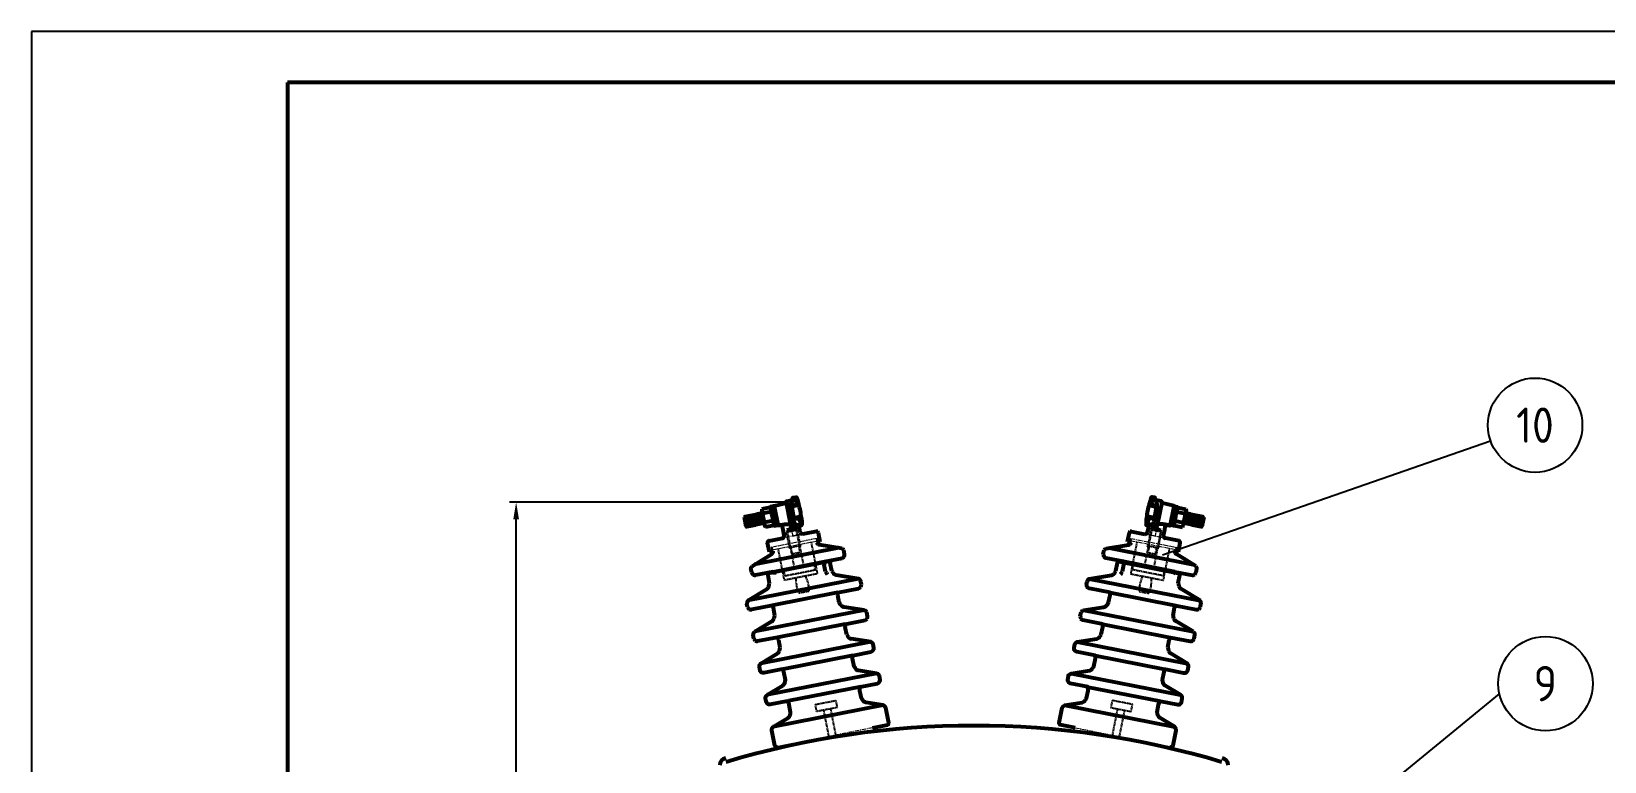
# Model space of a CAD drawing. Header units: millimetres. Extents: x 119255 to 140443, y -8485 to -5380.
# Drawn here: x 136654 to 138040, y -6449 to -5806 of the extents above; entities that cross this region are included whole.
import ezdxf
from ezdxf.enums import TextEntityAlignment as Align

# ---------------------------------------------------------------- set-up
doc = ezdxf.new("R2010")
doc.units = ezdxf.units.MM
doc.header["$LTSCALE"] = 3
doc.linetypes.add('CENTER', pattern=[2, 1.25, -0.25, 0.25, -0.25])
doc.linetypes.add('HIDDEN', pattern=[0.375, 0.25, -0.125])
for name, color, linetype in [('A', 3, 'Continuous'), ('D', 11, 'HIDDEN'), ('S', 254, 'Continuous')]:
    doc.layers.add(name, color=color, linetype=linetype)
for name, color, linetype, lineweight in [('图层1', 1, 'CENTER', 13), ('标注、文本', 3, 'Continuous', 25), ('粗实线', 4, 'Continuous', 53)]:
    doc.layers.add(name, color=color, linetype=linetype, lineweight=lineweight)
doc.styles.add('ST_WIN', font='isocp2.shx', dxfattribs={"bigfont": 'hzdxfst.shx'})
doc.styles.add('TH_GBDIM', font='romans.shx', dxfattribs={"width": 0.8, "bigfont": 'gbcbig.shx'})
doc.dimstyles.new('TH_GBDIM1', dxfattribs={"dimscale": 3, "dimtxt": 3.5, "dimasz": 2.5, "dimexe": 2, "dimexo": 0, "dimgap": 1.5, "dimtad": 1, "dimdec": 1, "dimzin": 0, "dimdsep": 46, "dimtxsty": 'TH_GBDIM', "dimcen": 2.5, "dimclrd": 3, "dimclre": 256, "dimclrt": 2, "dimadec": 0, "dimazin": 0, "dimtfac": 0.714286, "dimtdec": 1, "dimtmove": 0, "dimatfit": 3, "dimfxl": 0, "dimtzin": 0, "dimlwd": -1, "dimlwe": -1, "dimarcsym": 0})

# ---------------------------------------------------------------- blocks, each defined once
blk = doc.blocks.new('*D52')
at = {"layer": 'Defpoints', "color": 0}
for p in [(137081.3, -6220.7), (137318.4, -6220.7), (137239.2, -7315.6)]:
    blk.add_point(p, dxfattribs=at)
at = {"layer": '标注、文本'}
for p, q in [((137318.4, -6220.7), (137075.3, -6220.7)), ((137239.2, -7315.6), (137075.3, -7315.6))]:
    blk.add_line(p, q, dxfattribs=at)
at = {"layer": '标注、文本', "color": 3}
blk.add_line((137081.3, -7300.6), (137081.3, -6235.7), dxfattribs=at)
for points in [[(137078.8, -6235.7), (137083.8, -6235.7), (137081.3, -6220.7)], [(137078.8, -7300.6), (137083.8, -7300.6), (137081.3, -7315.6)]]:
    blk.add_solid(points, dxfattribs=at)
at = {"layer": '标注、文本', "color": 2, "insert": (137066.3, -6768.2), "char_height": 21, "attachment_point": 5, "rotation": 90, "style": 'TH_GBDIM'}
blk.add_mtext('1305', dxfattribs=at)

msp = doc.modelspace()

# ---------------------------------------------------------------- linework, layer by layer
at = {"layer": 'A'}
msp.add_line((137650.97, -6267.28), (137940.01, -6166.53), dxfattribs=at)
for centre in [(137979.27, -6152.84), (137988.4, -6380.7)]:
    msp.add_circle(centre, 41.58, dxfattribs=at)
at = {"layer": 'D'}
for p, q in [((137320.29, -6246.86), (137326.12, -6277.54)), ((137328.06, -6245.33), (137330.65, -6258.47)), ((137641.38, -6245.33), (137638.79, -6258.47)), ((137649.15, -6246.86), (137643.32, -6277.54)), ((137317.73, -6289.54), (137312.23, -6261.64)), ((137323.45, -6259.89), (137322.12, -6260.15)), ((137324.73, -6266.41), (137323.45, -6259.89)), ((137331.4, -6265.09), (137324.73, -6266.41)), ((137330.65, -6258.47), (137330.11, -6258.57)), ((137330.11, -6258.57), (137331.4, -6265.09)), ((137330.65, -6258.47), (137330.9, -6258.42)), ((137330.9, -6258.42), (137334.35, -6275.92)), ((137341.16, -6255.94), (137346.66, -6283.83)), ((137628.28, -6255.94), (137622.78, -6283.83)), ((137638.54, -6258.42), (137635.09, -6275.92)), ((137639.33, -6258.57), (137638.04, -6265.09)), ((137638.04, -6265.09), (137644.71, -6266.41)), ((137638.79, -6258.47), (137638.54, -6258.42)), ((137638.79, -6258.47), (137639.33, -6258.57)), ((137644.71, -6266.41), (137645.99, -6259.89)), ((137645.99, -6259.89), (137647.32, -6260.15)), ((137651.7, -6289.54), (137657.21, -6261.64)), ((137346.66, -6283.83), (137317.73, -6289.54)), ((137622.78, -6283.83), (137651.7, -6289.54)), ((137352.11, -6404.11), (137356.69, -6427.3)), ((137358.26, -6402.9), (137362.83, -6426.08)), ((137611.18, -6402.9), (137606.61, -6426.08)), ((137611.18, -6402.9), (137606.61, -6426.08)), ((137617.33, -6404.11), (137612.75, -6427.3)), ((137617.33, -6404.11), (137612.75, -6427.3))]:
    msp.add_line(p, q, dxfattribs=at)
for points in [[(137323.44, -6242.29), (137319.97, -6245.35), (137320.29, -6246.86), (137328.06, -6245.33), (137327.76, -6243.81), (137328.06, -6245.33), (137328.85, -6245.17), (137331.44, -6258.31), (137332.38, -6258.94), (137321.49, -6261.09), (137322.12, -6260.15), (137319.53, -6247.01), (137320.29, -6246.86)], [(137646, -6242.29), (137649.47, -6245.35), (137649.15, -6246.86), (137641.38, -6245.33), (137641.68, -6243.81), (137641.38, -6245.33), (137640.59, -6245.17), (137638, -6258.31), (137637.06, -6258.94), (137647.95, -6261.09), (137647.32, -6260.15), (137649.91, -6247.01), (137649.15, -6246.86)], [(137336.46, -6285.84), (137336.68, -6286.97), (137338.23, -6291.45), (137338.85, -6294.59), (137339.11, -6297.19), (137339.12, -6299.32), (137330.59, -6301.01), (137329.44, -6298.02), (137328.64, -6294.97), (137328.2, -6291.32), (137328.15, -6288.65), (137327.93, -6287.52)], [(137632.98, -6285.84), (137632.76, -6286.97), (137631.21, -6291.45), (137630.59, -6294.59), (137630.33, -6297.19), (137630.32, -6299.32), (137638.85, -6301.01), (137640, -6298.02), (137640.8, -6294.97), (137641.24, -6291.32), (137641.29, -6288.65), (137641.51, -6287.52)]]:
    msp.add_lwpolyline(points, dxfattribs=at)
for points in [[(137335.96, -6277.13), (137324.93, -6279.3), (137317.73, -6280.73, 0.2828752), (137317.17, -6281.24, 0.1118496), (137317.15, -6281.66), (137317.93, -6285.63), (137344.99, -6280.29), (137344.21, -6276.32, 0.4142136), (137343.27, -6275.69), (137335.89, -6277.12)], [(137633.47, -6277.13), (137644.5, -6279.3), (137651.71, -6280.73, -0.2828752), (137652.27, -6281.24, -0.1118496), (137652.29, -6281.66), (137651.51, -6285.63), (137624.45, -6280.29), (137625.23, -6276.32, -0.4142136), (137626.17, -6275.69), (137633.55, -6277.12)]]:
    msp.add_lwpolyline(points, format="xyb", dxfattribs=at)
for points in [[(137362.91, -6395.51), (137364.14, -6401.74), (137346.2, -6405.28), (137344.97, -6399.05)], [(137606.53, -6395.51), (137605.3, -6401.74), (137623.24, -6405.28), (137624.47, -6399.05)], [(137606.53, -6395.51), (137605.3, -6401.74), (137623.24, -6405.28), (137624.47, -6399.05)]]:
    msp.add_lwpolyline(points, close=True, dxfattribs=at)
for centre, start, end in [((137324.64, -6277.83), 281.16, 11.16), ((137335.82, -6275.63), 191.16, 281.16), ((137633.62, -6275.63), 258.84, 348.84), ((137644.79, -6277.83), 168.84, 258.84)]:
    msp.add_arc(centre, 1.5, start, end, dxfattribs=at)
at = {"layer": '图层1'}
for p, q in [((137334.09, -6248.77), (137316.05, -6252.33)), ((137323.44, -6242.29), (137325.07, -6250.55)), ((137325.07, -6250.55), (137334.09, -6248.77)), ((137644.37, -6250.55), (137635.35, -6248.77)), ((137635.35, -6248.77), (137653.39, -6252.33)), ((137646, -6242.29), (137644.37, -6250.55)), ((137346.52, -6252.68), (137306, -6260.53)), ((137306, -6260.53), (137306.69, -6264.01)), ((137306.79, -6260.37), (137307.23, -6262.63)), ((137307.23, -6262.63), (137346.16, -6254.95)), ((137346.16, -6254.95), (137345.74, -6252.83)), ((137347.18, -6256.02), (137346.52, -6252.68)), ((137622.26, -6256.02), (137622.92, -6252.68)), ((137622.92, -6252.68), (137663.44, -6260.53)), ((137623.28, -6254.95), (137623.7, -6252.83)), ((137662.21, -6262.63), (137623.28, -6254.95)), ((137662.65, -6260.37), (137662.21, -6262.63)), ((137663.44, -6260.53), (137662.75, -6264.01)), ((137591.59, -6355.84), (137652.62, -6367.91)), ((137584.28, -6383.39), (137647.85, -6395.93)), ((137395.42, -6419.65), (137310.82, -6436.36)), ((137574.02, -6419.65), (137658.62, -6436.36)), ((137574.02, -6419.65), (137658.62, -6436.36))]:
    msp.add_line(p, q, dxfattribs=at)
at = {"layer": '标注、文本'}
for p, q in [((136654.17, -5805.74), (136654.17, -8485.13)), ((140443.2, -5805.74), (136654.17, -5805.74)), ((137758.94, -6544.57), (137947.82, -6389.77))]:
    msp.add_line(p, q, dxfattribs=at)
at = {"layer": '粗实线'}
for p, q in [((136879.7, -5850.84), (136879.7, -8440.02)), ((140398.1, -5850.84), (136879.7, -5850.84))]:
    msp.add_line(p, q, dxfattribs=at)
at = {"layer": '粗实线', "ltscale": 2}
for p, q in [((137319.14, -6221.03), (137322.91, -6239.59)), ((137650.3, -6221.03), (137646.53, -6239.59)), ((137282.15, -6233.83), (137283.76, -6242.02)), ((137282.67, -6234.19), (137284.91, -6241.47)), ((137283.3, -6233.29), (137285.82, -6242.07)), ((137284.19, -6233.89), (137286.44, -6241.13)), ((137284.82, -6232.95), (137287.38, -6241.76)), ((137285.76, -6233.58), (137287.96, -6240.83)), ((137286.32, -6232.68), (137288.91, -6241.46)), ((137287.28, -6233.28), (137289.53, -6240.52)), ((137287.91, -6232.34), (137290.47, -6241.15)), ((137288.85, -6232.97), (137291.05, -6240.22)), ((137289.44, -6232.04), (137292.09, -6240.79)), ((137290.37, -6232.67), (137292.6, -6239.92)), ((137291, -6231.73), (137293.56, -6240.54)), ((137291.94, -6232.36), (137294.14, -6239.62)), ((137292.56, -6231.46), (137295.09, -6240.24)), ((137293.46, -6232.06), (137295.7, -6239.31)), ((137294.09, -6231.12), (137296.64, -6239.94)), ((137297.22, -6239.01), (137295.03, -6231.75)), ((137295.61, -6230.82), (137298.16, -6239.64)), ((137296.55, -6231.45), (137298.79, -6238.7)), ((137297.21, -6230.5), (137299.73, -6239.33)), ((137297.91, -6226.75), (137297.73, -6228.41)), ((137297.73, -6228.41), (137298.7, -6230.72)), ((137305.12, -6225.33), (137297.91, -6226.75)), ((137305.9, -6229.3), (137298.7, -6230.72)), ((137307.48, -6237.29), (137300.27, -6238.71)), ((137306.95, -6232.04), (137309.71, -6233.89)), ((137324.53, -6230.79), (137325.83, -6237.39)), ((137325.83, -6237.39), (137325.52, -6235.82)), ((137325.52, -6235.82), (137325.52, -6235.82)), ((137644.91, -6230.79), (137643.61, -6237.39)), ((137643.61, -6237.39), (137643.92, -6235.82)), ((137643.92, -6235.82), (137643.92, -6235.82)), ((137662.49, -6232.04), (137659.73, -6233.89)), ((137661.96, -6237.29), (137669.17, -6238.71)), ((137663.54, -6229.3), (137670.74, -6230.72)), ((137664.32, -6225.33), (137671.53, -6226.75)), ((137672.23, -6230.5), (137669.71, -6239.33)), ((137672.89, -6231.45), (137670.65, -6238.7)), ((137671.71, -6228.41), (137670.74, -6230.72)), ((137673.83, -6230.82), (137671.28, -6239.64)), ((137671.53, -6226.75), (137671.71, -6228.41)), ((137672.22, -6239.01), (137674.41, -6231.75)), ((137675.35, -6231.12), (137672.8, -6239.94)), ((137675.98, -6232.06), (137673.74, -6239.31)), ((137676.88, -6231.46), (137674.35, -6240.24)), ((137677.5, -6232.36), (137675.3, -6239.62)), ((137678.44, -6231.73), (137675.88, -6240.54)), ((137679.07, -6232.67), (137676.84, -6239.92)), ((137680, -6232.04), (137677.35, -6240.79)), ((137680.59, -6232.97), (137678.39, -6240.22)), ((137681.53, -6232.34), (137678.97, -6241.15)), ((137682.16, -6233.28), (137679.91, -6240.52)), ((137683.12, -6232.68), (137680.53, -6241.46)), ((137683.68, -6233.58), (137681.48, -6240.83)), ((137684.62, -6232.95), (137682.06, -6241.76)), ((137685.25, -6233.89), (137683, -6241.13)), ((137686.14, -6233.29), (137683.62, -6242.07)), ((137686.77, -6234.19), (137684.53, -6241.47)), ((137687.29, -6233.83), (137685.68, -6242.02)), ((137308.26, -6241.26), (137301.06, -6242.68)), ((137316.9, -6246.33), (137316.58, -6244.7)), ((137317.62, -6249.98), (137316.9, -6246.33)), ((137322.91, -6239.59), (137323.32, -6240.38)), ((137331.69, -6247.21), (137330.97, -6243.56)), ((137345.9, -6246.44), (137334.04, -6248.78)), ((137349.34, -6255.59), (137347.78, -6247.7)), ((137620.1, -6255.59), (137621.66, -6247.7)), ((137623.54, -6246.44), (137635.4, -6248.78)), ((137637.75, -6247.21), (137638.47, -6243.56)), ((137646.53, -6239.59), (137646.12, -6240.38)), ((137651.82, -6249.98), (137652.54, -6246.33)), ((137652.54, -6246.33), (137652.86, -6244.7)), ((137661.18, -6241.26), (137668.38, -6242.68)), ((137365.62, -6260.99), (137291.47, -6275.62)), ((137304.48, -6264.44), (137302.93, -6256.55)), ((137304.19, -6254.67), (137316.05, -6252.33)), ((137307.9, -6263.77), (137304.48, -6264.44)), ((137345.92, -6256.27), (137349.34, -6255.59)), ((137368.31, -6261.43), (137348.43, -6258.22)), ((137370.72, -6266.66), (137369.95, -6262.99)), ((137598.72, -6266.66), (137599.49, -6262.99)), ((137601.13, -6261.43), (137621.01, -6258.22)), ((137603.82, -6260.99), (137677.97, -6275.62)), ((137623.52, -6256.27), (137620.1, -6255.59)), ((137665.25, -6254.67), (137653.39, -6252.33)), ((137661.54, -6263.77), (137664.96, -6264.44)), ((137664.96, -6264.44), (137666.51, -6256.55)), ((137288.9, -6282.8), (137288.23, -6279.11)), ((137289.14, -6277.04), (137306.32, -6266.53)), ((137358.1, -6272.75), (137301.92, -6283.86)), ((137307.69, -6281.99), (137353.13, -6273.03)), ((137353.95, -6281.86), (137352.68, -6275.89)), ((137353.04, -6273.05), (137368.52, -6269.94)), ((137359.56, -6281.22), (137358.11, -6274.22)), ((137616.4, -6273.05), (137600.92, -6269.94)), ((137609.88, -6281.22), (137611.33, -6274.22)), ((137611.34, -6272.75), (137667.52, -6283.86)), ((137615.49, -6281.86), (137616.76, -6275.89)), ((137661.75, -6281.99), (137616.3, -6273.03)), ((137680.3, -6277.04), (137663.12, -6266.53)), ((137680.54, -6282.8), (137681.21, -6279.11)), ((137383.09, -6288.19), (137285.49, -6307.45)), ((137307.69, -6281.99), (137292.19, -6285)), ((137304.61, -6292.06), (137303.3, -6285.04)), ((137383.09, -6288.19), (137363.41, -6284.94)), ((137385.53, -6293.3), (137384.98, -6290.52)), ((137583.91, -6293.3), (137584.46, -6290.52)), ((137586.35, -6288.19), (137606.03, -6284.94)), ((137586.35, -6288.19), (137683.95, -6307.45)), ((137661.75, -6281.99), (137677.25, -6285)), ((137664.83, -6292.06), (137666.14, -6285.04)), ((137285.49, -6307.45), (137302.47, -6296.97)), ((137364.68, -6300.43), (137306.89, -6311.86)), ((137364.68, -6300.43), (137382.96, -6296.82)), ((137366.07, -6309.27), (137364.69, -6302.82)), ((137604.76, -6300.43), (137586.48, -6296.82)), ((137603.37, -6309.27), (137604.75, -6302.82)), ((137604.76, -6300.43), (137662.55, -6311.86)), ((137683.95, -6307.45), (137666.97, -6296.97)), ((137285.18, -6313.1), (137284.63, -6310.31)), ((137307.17, -6311.77), (137288.89, -6315.38)), ((137387.84, -6315.88), (137291.61, -6334.86)), ((137309.25, -6320.48), (137308.07, -6313.99)), ((137387.84, -6315.88), (137370.45, -6313.15)), ((137391.01, -6321.36), (137390.24, -6317.7)), ((137578.43, -6321.36), (137579.2, -6317.7)), ((137581.6, -6315.88), (137598.99, -6313.15)), ((137581.6, -6315.88), (137677.83, -6334.86)), ((137660.19, -6320.48), (137661.37, -6313.99)), ((137662.26, -6311.77), (137680.55, -6315.38)), ((137684.26, -6313.1), (137684.81, -6310.31)), ((137291.61, -6334.86), (137306.67, -6325.73)), ((137371.26, -6328.11), (137311.68, -6339.88)), ((137372.58, -6337.38), (137371.19, -6330.88)), ((137371.26, -6328.11), (137388.81, -6324.63)), ((137598.18, -6328.11), (137580.63, -6324.63)), ((137596.86, -6337.38), (137598.25, -6330.88)), ((137598.18, -6328.11), (137657.76, -6339.88)), ((137677.83, -6334.86), (137662.77, -6325.73)), ((137290.76, -6341.14), (137290.09, -6337.45)), ((137311.6, -6339.88), (137294.04, -6343.32)), ((137393.73, -6343.92), (137296.82, -6363.04)), ((137313.9, -6348.95), (137312.71, -6342.41)), ((137575.71, -6343.92), (137672.62, -6363.04)), ((137575.71, -6343.92), (137672.62, -6363.04)), ((137655.54, -6348.95), (137656.73, -6342.41)), ((137657.84, -6339.88), (137675.4, -6343.32)), ((137678.68, -6341.14), (137679.35, -6337.45)), ((137377.85, -6355.84), (137316.82, -6367.91)), ((137591.59, -6355.84), (137652.62, -6367.91)), ((137398.86, -6371.71), (137302.63, -6390.7)), ((137570.58, -6371.71), (137666.81, -6390.7)), ((137570.58, -6371.71), (137666.81, -6390.7)), ((137385.16, -6383.39), (137321.59, -6395.93)), ((137584.28, -6383.39), (137647.85, -6395.93)), ((137404.74, -6399.71), (137307.82, -6418.83)), ((137564.7, -6399.71), (137661.62, -6418.83)), ((137564.7, -6399.71), (137661.62, -6418.83))]:
    msp.add_line(p, q, dxfattribs=at)
for points in [[(137308.07, -6224.29), (137305.52, -6224.79), (137308.84, -6241.6), (137311.38, -6241.05)], [(137661.37, -6224.29), (137663.92, -6224.79), (137660.6, -6241.6), (137658.06, -6241.05)], [(137323.32, -6241.7), (137323.44, -6242.29), (137327.76, -6243.81), (137319.97, -6245.35)], [(137646.12, -6241.7), (137646, -6242.29), (137641.68, -6243.81), (137649.47, -6245.35)]]:
    msp.add_lwpolyline(points, dxfattribs=at)
for points in [[(137316.58, -6244.7), (137316.13, -6242.41, 0.2164543), (137315.25, -6241.18, 0.1467602), (137313.78, -6240.83), (137311.97, -6241.19, -0.216222), (137311.38, -6241.05, -0.1283851), (137311.04, -6240.61), (137307.92, -6224.82, -0.2363214), (137308.07, -6224.29, -0.137645), (137308.67, -6223.91), (137318.57, -6221.5, 0.1180817), (137318.9, -6221.34, 0.2392412), (137319.17, -6220.67, -0.185592), (137319.33, -6220.16, -0.1492891), (137319.77, -6219.84), (137325.21, -6218.77), (137324.93, -6217.34, -0.1625855), (137324.97, -6217.03, -0.2351814), (137325.42, -6216.69), (137327.72, -6216.23, -0.1930116), (137328.25, -6216.33, -0.2164792), (137328.4, -6216.56), (137329.55, -6219.85), (137330.25, -6222.36, -0.3059655), (137329.85, -6223.55, -0.2115166), (137328.96, -6223.77), (137325.26, -6224.66, 0.1243522), (137324.17, -6225.24), (137325.74, -6233.84, 0.2324838), (137326.73, -6234.98, 0.1376313), (137327.86, -6235.25), (137329.29, -6235.02, -0.226514), (137330.64, -6235.42, -0.1292936), (137331.67, -6239.09)], [(137308.67, -6223.91), (137308.73, -6224.19), (137308.71, -6224.67), (137311.83, -6240.5), (137312.01, -6240.88), (137312.87, -6241.01, -0.0054367), (137316.24, -6240.4, -0.0203145), (137320.05, -6240.1, -0.0727912), (137322, -6240.18, -0.1415075), (137322.83, -6240.78, -0.0785824), (137323.32, -6241.7, -0.3890739)], [(137324.53, -6230.79), (137323.33, -6224.72), (137323.23, -6224.2, -0.0789088), (137323.2, -6223.24, -0.0024549), (137323.31, -6222.32, -0.1042686), (137323.79, -6220.95, -0.0677477), (137325.28, -6219.11, -0.1370618), (137326.3, -6218.58, -0.2504389), (137327.19, -6218.83, -0.0643039), (137327.77, -6219.56, -0.2071454), (137328.09, -6221.99, -0.182921), (137327.41, -6222.92, -0.0004162), (137325.84, -6223.33, 0.2687796), (137324.17, -6225.24, 0.4991019)], [(137652.86, -6244.7), (137653.31, -6242.41, -0.2164543), (137654.19, -6241.18, -0.1467602), (137655.66, -6240.83), (137657.47, -6241.19, 0.216222), (137658.06, -6241.05, 0.1283851), (137658.4, -6240.61), (137661.52, -6224.82, 0.2363214), (137661.37, -6224.29, 0.137645), (137660.77, -6223.91), (137650.87, -6221.5, -0.1180817), (137650.54, -6221.34, -0.2392412), (137650.27, -6220.67, 0.185592), (137650.11, -6220.16, 0.1492891), (137649.67, -6219.84), (137644.22, -6218.77), (137644.51, -6217.34, 0.1625855), (137644.46, -6217.03, 0.2351814), (137644.02, -6216.69), (137641.72, -6216.23, 0.1930116), (137641.19, -6216.33, 0.2164792), (137641.04, -6216.56), (137639.89, -6219.85), (137639.19, -6222.36, 0.3059655), (137639.59, -6223.55, 0.2115166), (137640.48, -6223.77), (137644.18, -6224.66, -0.1243522), (137645.27, -6225.24), (137643.7, -6233.84, -0.2324838), (137642.71, -6234.98, -0.1376313), (137641.58, -6235.25), (137640.15, -6235.02, 0.226514), (137638.8, -6235.42, 0.1292936), (137637.77, -6239.09)], [(137644.91, -6230.79), (137646.11, -6224.72), (137646.21, -6224.2, 0.0789088), (137646.24, -6223.24, 0.0024549), (137646.13, -6222.32, 0.1042686), (137645.65, -6220.95, 0.0677477), (137644.16, -6219.11, 0.1370618), (137643.14, -6218.58, 0.2504389), (137642.25, -6218.83, 0.0643039), (137641.67, -6219.56, 0.2071454), (137641.35, -6221.99, 0.182921), (137642.03, -6222.92, 0.0004162), (137643.6, -6223.33, -0.2687796), (137645.27, -6225.24, -0.4991019)], [(137660.77, -6223.91), (137660.71, -6224.19), (137660.73, -6224.67), (137657.61, -6240.5), (137657.43, -6240.88), (137656.57, -6241.01, 0.0054367), (137653.2, -6240.4, 0.0203145), (137649.39, -6240.1, 0.0727912), (137647.44, -6240.18, 0.1415075), (137646.6, -6240.78, 0.0785824), (137646.12, -6241.7, 0.3890739)], [(137325.18, -6234.09), (137325.83, -6237.39, 0.1884653), (137327.5, -6239.99, 0.1254853), (137329.57, -6240.83, 0.1480521), (137331.1, -6240.57, 0.2611045), (137331.67, -6239.09, 0.8298267)], [(137326.11, -6234.38), (137331.06, -6233.4, -0.2020733), (137332.07, -6233.61, -0.1894523), (137332.64, -6234.46, -0.0369855), (137333.07, -6240.75, 0.1404341)], [(137643.33, -6234.38), (137638.38, -6233.4, 0.2020733), (137637.37, -6233.61, 0.1894523), (137636.8, -6234.46, 0.0369855), (137636.37, -6240.75, -0.1404341)], [(137644.26, -6234.09), (137643.61, -6237.39, -0.1884653), (137641.94, -6239.99, -0.1254853), (137639.87, -6240.83, -0.1480521), (137638.34, -6240.57, -0.2611045), (137637.77, -6239.09, -0.8298267)], [(137330.97, -6243.56), (137330.62, -6241.51), (137332.77, -6241.06, 0.0767418), (137332.91, -6241.01, 0.2210318), (137333.07, -6240.75, 59.2333656)], [(137638.47, -6243.56), (137638.82, -6241.51), (137636.67, -6241.06, -0.0767418), (137636.53, -6241.01, -0.2210318), (137636.37, -6240.75, -59.2333656)], [(137382.92, -6369.15, -0.2008106), (137380.6, -6367.71, -0.0160188), (137379.08, -6365.43), (137377.64, -6358.4, -0.1267309), (137377.71, -6357.12, 0.0958523), (137377.85, -6355.84), (137393.98, -6352.66, 0.1985628), (137396.02, -6351.3, 0.1784966), (137396.52, -6349.26), (137395.86, -6345.95, 0.1972819), (137395.03, -6344.69, 0.0325438), (137393.73, -6343.92), (137376.42, -6341.1)], [(137586.52, -6369.15, 0.2008106), (137588.84, -6367.71, 0.0160188), (137590.36, -6365.43), (137591.8, -6358.4, 0.1267309), (137591.73, -6357.12, -0.0958523), (137591.59, -6355.84), (137575.46, -6352.66, -0.1985628), (137573.42, -6351.3, -0.1784966), (137572.92, -6349.26), (137573.58, -6345.95, -0.1972819), (137574.41, -6344.69, -0.0325438), (137575.71, -6343.92), (137593.02, -6341.1)], [(137586.52, -6369.15, 0.2008106), (137588.84, -6367.71, 0.0160188), (137590.36, -6365.43), (137591.8, -6358.4, 0.1267309), (137591.73, -6357.12, -0.0958523), (137591.59, -6355.84), (137575.46, -6352.66, -0.1985628), (137573.42, -6351.3, -0.1784966), (137572.92, -6349.26), (137573.58, -6345.95, -0.1972819), (137574.41, -6344.69, -0.0325438), (137575.71, -6343.92), (137593.02, -6341.1)], [(137316.4, -6382.28, 0.2008106), (137318, -6380.06, 0.0160188), (137318.54, -6377.37), (137317.2, -6370.33, 0.1267309), (137316.65, -6369.16, -0.0958523), (137316.03, -6368.04), (137299.91, -6371.22, -0.1985628), (137297.5, -6370.74, -0.1784966), (137296.27, -6369.03), (137295.61, -6365.73, -0.1972819), (137295.91, -6364.24, -0.0325438), (137296.82, -6363.04), (137311.76, -6353.86)], [(137653.04, -6382.28, -0.2008106), (137651.44, -6380.06, -0.0160188), (137650.9, -6377.37), (137652.24, -6370.33, -0.1267309), (137652.79, -6369.16, 0.0958523), (137653.41, -6368.04), (137669.53, -6371.22, 0.1985628), (137671.94, -6370.74, 0.1784966), (137673.17, -6369.03), (137673.83, -6365.73, 0.1972819), (137673.53, -6364.24, 0.0325438), (137672.62, -6363.04), (137657.68, -6353.86)], [(137653.04, -6382.28, -0.2008106), (137651.44, -6380.06, -0.0160188), (137650.9, -6377.37), (137652.24, -6370.33, -0.1267309), (137652.79, -6369.16, 0.0958523), (137653.41, -6368.04), (137669.53, -6371.22, 0.1985628), (137671.94, -6370.74, 0.1784966), (137673.17, -6369.03), (137673.83, -6365.73, 0.1972819), (137673.53, -6364.24, 0.0325438), (137672.62, -6363.04), (137657.68, -6353.86)], [(137395.42, -6419.65), (137408.62, -6417.06, 0.2647505), (137409.43, -6416.37, 0.0852176), (137409.6, -6415.34), (137407, -6402.14, 0.130917), (137406.32, -6400.75, 0.1379774), (137404.74, -6399.71), (137389.42, -6397.21, -0.1969111), (137387.09, -6395.77, -0.0243747), (137385.58, -6393.48), (137384.2, -6386.98, -0.0868957), (137384.13, -6385.24, -0.0310161), (137384.48, -6383.51), (137399.82, -6380.46, 0.2217455), (137401.5, -6379.23, 0.0936117), (137402.05, -6377.55), (137401.37, -6373.87, 0.2246274), (137400.25, -6372.3, 0.0517599), (137398.86, -6371.71), (137382.92, -6369.15)], [(137574.02, -6419.65), (137560.82, -6417.06, -0.2647505), (137560.01, -6416.37, -0.0852176), (137559.84, -6415.34), (137562.44, -6402.14, -0.130917), (137563.12, -6400.75, -0.1379774), (137564.7, -6399.71), (137580.02, -6397.21, 0.1969111), (137582.35, -6395.77, 0.0243747), (137583.86, -6393.48), (137585.24, -6386.98, 0.0868957), (137585.31, -6385.24, 0.0310161), (137584.96, -6383.51), (137569.62, -6380.46, -0.2217455), (137567.94, -6379.23, -0.0936117), (137567.39, -6377.55), (137568.07, -6373.87, -0.2246274), (137569.19, -6372.3, -0.0517599), (137570.58, -6371.71), (137586.52, -6369.15)], [(137574.02, -6419.65), (137560.82, -6417.06, -0.2647505), (137560.01, -6416.37, -0.0852176), (137559.84, -6415.34), (137562.44, -6402.14, -0.130917), (137563.12, -6400.75, -0.1379774), (137564.7, -6399.71), (137580.02, -6397.21, 0.1969111), (137582.35, -6395.77, 0.0243747), (137583.86, -6393.48), (137585.24, -6386.98, 0.0868957), (137585.31, -6385.24, 0.0310161), (137584.96, -6383.51), (137569.62, -6380.46, -0.2217455), (137567.94, -6379.23, -0.0936117), (137567.39, -6377.55), (137568.07, -6373.87, -0.2246274), (137569.19, -6372.3, -0.0517599), (137570.58, -6371.71), (137586.52, -6369.15)], [(137310.82, -6436.36), (137310.82, -6436.36, -0.2647505), (137309.81, -6436.02, -0.0852176), (137309.26, -6435.14), (137306.65, -6421.94, -0.130917), (137306.75, -6420.39, -0.1379774), (137307.82, -6418.83), (137321.04, -6410.7, 0.1969111), (137322.65, -6408.48, 0.0243747), (137323.18, -6405.79), (137321.99, -6399.25, 0.0868957), (137321.39, -6397.62, 0.0310161), (137320.41, -6396.15), (137305.06, -6399.16, -0.2217455), (137303.04, -6398.65, -0.0936117), (137301.89, -6397.31), (137301.12, -6393.64, -0.2246274), (137301.57, -6391.77, -0.0517599), (137302.63, -6390.7), (137316.4, -6382.28)], [(137658.62, -6436.36), (137658.62, -6436.36, 0.2647505), (137659.63, -6436.02, 0.0852176), (137660.18, -6435.14), (137662.79, -6421.94, 0.130917), (137662.69, -6420.39, 0.1379774), (137661.62, -6418.83), (137648.4, -6410.7, -0.1969111), (137646.79, -6408.48, -0.0243747), (137646.26, -6405.79), (137647.45, -6399.25, -0.0868957), (137648.05, -6397.62, -0.0310161), (137649.03, -6396.15), (137664.38, -6399.16, 0.2217455), (137666.4, -6398.65, 0.0936117), (137667.55, -6397.31), (137668.32, -6393.64, 0.2246274), (137667.87, -6391.77, 0.0517599), (137666.81, -6390.7), (137653.04, -6382.28)], [(137658.62, -6436.36), (137658.62, -6436.36, 0.2647505), (137659.63, -6436.02, 0.0852176), (137660.18, -6435.14), (137662.79, -6421.94, 0.130917), (137662.69, -6420.39, 0.1379774), (137661.62, -6418.83), (137648.4, -6410.7, -0.1969111), (137646.79, -6408.48, -0.0243747), (137646.26, -6405.79), (137647.45, -6399.25, -0.0868957), (137648.05, -6397.62, -0.0310161), (137649.03, -6396.15), (137664.38, -6399.16, 0.2217455), (137666.4, -6398.65, 0.0936117), (137667.55, -6397.31), (137668.32, -6393.64, 0.2246274), (137667.87, -6391.77, 0.0517599), (137666.81, -6390.7), (137653.04, -6382.28)], [(137266.42, -6449.48, -0.1466437), (137703.02, -6449.48, -0.3847038)], [(137265.94, -6446.52, 0.3766562), (137260.72, -6452.47)], [(137708.72, -6452.47, 0.3766562), (137703.5, -6446.52)]]:
    msp.add_lwpolyline(points, format="xyb", dxfattribs=at)
for centre, radius, start, end in [((137324.62, -6223.28), 1.52, 294.65341, 2.43311), ((137278.18, -6238.92), 54.64, 4.67536, 17.64464), ((137691.26, -6238.92), 54.64, 162.35536, 175.32464), ((137644.82, -6223.28), 1.52, 177.56689, 245.34659), ((137302.08, -6227.99), 4.35, 163.43129, 218.88871), ((137315.52, -6231.55), 16.85, 177.17429, 205.14571), ((137301.74, -6228.06), 4.34, 343.39929, 38.92071), ((137290.67, -6236.45), 16.83, 357.15819, 25.16181), ((137304.1, -6240.02), 4.34, 343.3994, 38.92053), ((137327.23, -6235.48), 1.26, 14.65534, 93.80155), ((137642.21, -6235.48), 1.26, 86.19845, 165.34466), ((137665.34, -6240.02), 4.34, 141.07947, 196.6006), ((137678.77, -6236.45), 16.83, 154.83819, 182.84181), ((137667.7, -6228.06), 4.34, 141.07929, 196.60071), ((137653.91, -6231.55), 16.85, 334.85429, 2.82571), ((137667.36, -6227.99), 4.35, 321.11129, 16.56871), ((137304.44, -6239.95), 4.35, 163.43129, 218.88871), ((137315.7, -6250.54), 1.82, 281.16, 330.05544), ((137315, -6250.14), 2.63, 330.05544, 3.41055), ((137334.18, -6246.36), 2.63, 198.90945, 232.26456), ((137333.69, -6246.99), 1.82, 232.26456, 281.16), ((137346.12, -6248.3), 1.86, 59.07931, 96.53076), ((137346.3, -6248), 1.51, 11.16, 59.07931), ((137623.14, -6248), 1.51, 120.92069, 168.84), ((137623.32, -6248.3), 1.86, 83.46924, 120.92069), ((137635.75, -6246.99), 1.82, 258.84, 307.73544), ((137635.26, -6246.36), 2.63, 307.73544, 341.09055), ((137654.44, -6250.14), 2.63, 176.58945, 209.94456), ((137653.74, -6250.54), 1.82, 209.94456, 258.84), ((137665, -6239.95), 4.35, 321.11129, 16.56871), ((137304.41, -6256.26), 1.51, 143.24069, 191.16), ((137304.69, -6256.47), 1.86, 105.78924, 143.24069), ((137304.48, -6263.52), 3.52, 301.48207, 323.501), ((137304.9, -6263.83), 3, 323.501, 1.22705), ((137348.72, -6255.19), 3, 201.09295, 238.819), ((137348.99, -6254.74), 3.52, 238.819, 260.83793), ((137371.21, -6258.59), 4.06, 224.35382, 242.44853), ((137368.79, -6263.23), 1.18, 11.92549, 62.44853), ((137600.65, -6263.23), 1.18, 117.55147, 168.07451), ((137598.23, -6258.59), 4.06, 297.55147, 315.64618), ((137620.45, -6254.74), 3.52, 279.16207, 301.181), ((137620.72, -6255.19), 3, 301.181, 338.90705), ((137664.54, -6263.83), 3, 178.77295, 216.499), ((137664.96, -6263.52), 3.52, 216.499, 238.51793), ((137664.75, -6256.47), 1.86, 36.75931, 74.21076), ((137665.03, -6256.26), 1.51, 348.84, 36.75931), ((137289.39, -6278.9), 1.18, 139.87147, 190.39451), ((137285.38, -6275.52), 4.06, 319.87147, 337.96618), ((137356.75, -6275.03), 4.16, 154.93182, 192.04407), ((137352.44, -6273.01), 0.599, 334.93182, 356.47929), ((137361.41, -6273.45), 3.38, 168.10436, 184.7855), ((137362.13, -6273.39), 4.11, 184.7855, 191.76167), ((137368.02, -6267.45), 2.54, 281.34168, 330.43717), ((137366.9, -6266.82), 3.83, 330.43717, 2.42947), ((137602.54, -6266.82), 3.83, 177.57053, 209.56283), ((137601.42, -6267.45), 2.54, 209.56283, 258.65832), ((137607.31, -6273.39), 4.11, 348.23833, 355.2145), ((137608.03, -6273.45), 3.38, 355.2145, 11.89564), ((137617, -6273.01), 0.599, 183.52071, 205.06818), ((137612.69, -6275.03), 4.16, 347.95593, 25.06818), ((137684.06, -6275.52), 4.06, 202.03382, 220.12853), ((137680.05, -6278.9), 1.18, 349.60549, 40.12853), ((137292.5, -6281.49), 3.83, 199.89053, 231.88283), ((137291.71, -6282.51), 2.54, 231.88283, 280.97832), ((137299.95, -6285.57), 3.38, 17.5345, 34.21564), ((137299.26, -6285.79), 4.11, 10.55833, 17.5345), ((137283.67, -6289.48), 21.1, 345.52748, 352.98178), ((137308.23, -6281.73), 0.599, 205.84071, 227.38818), ((137305.01, -6285.23), 4.16, 10.27593, 47.38818), ((137366.36, -6275.98), 13.73, 205.36936, 217.4953), ((137377.96, -6270.88), 21.1, 209.33822, 216.79252), ((137364, -6281.32), 3.67, 216.79252, 260.6372), ((137381.34, -6291.69), 3.92, 40.98291, 63.38636), ((137382.02, -6291.1), 3.02, 11.16, 40.98291), ((137382.34, -6293.68), 3.21, 325.41084, 6.68919), ((137587.1, -6293.68), 3.21, 173.31081, 214.58916), ((137587.42, -6291.1), 3.02, 139.01709, 168.84), ((137588.1, -6291.69), 3.92, 116.61364, 139.01709), ((137605.44, -6281.32), 3.67, 279.3628, 323.20748), ((137591.48, -6270.88), 21.1, 323.20748, 330.66178), ((137603.08, -6275.98), 13.73, 322.5047, 334.63064), ((137664.43, -6285.23), 4.16, 132.61182, 169.72407), ((137661.21, -6281.73), 0.599, 312.61182, 334.15929), ((137685.77, -6289.48), 21.1, 187.01822, 194.47252), ((137670.18, -6285.79), 4.11, 162.4655, 169.44167), ((137669.49, -6285.57), 3.38, 145.78436, 162.4655), ((137677.73, -6282.51), 2.54, 259.02168, 308.11717), ((137676.94, -6281.49), 3.83, 308.11717, 340.10947), ((137288.45, -6310.02), 3.92, 138.93364, 161.33709), ((137300.54, -6293.84), 3.67, 301.6828, 345.52748), ((137369.8, -6301.55), 5.24, 167.6316, 180.80245), ((137370.71, -6301.54), 6.15, 180.80245, 192.0282), ((137382.34, -6293.68), 3.21, 281.16, 325.41084), ((137587.1, -6293.68), 3.21, 214.58916, 258.84), ((137598.73, -6301.54), 6.15, 347.9718, 359.19755), ((137599.64, -6301.55), 5.24, 359.19755, 12.3684), ((137668.9, -6293.84), 3.67, 194.47252, 238.3172), ((137680.99, -6310.02), 3.92, 18.66291, 41.06636), ((137287.59, -6309.73), 3.02, 161.33709, 191.16), ((137288.27, -6312.24), 3.21, 195.63081, 236.90916), ((137288.27, -6312.24), 3.21, 236.90916, 281.16), ((137302.87, -6314.76), 5.24, 21.51755, 34.6884), ((137302.02, -6315.09), 6.15, 10.2918, 21.51755), ((137300.16, -6320.16), 9.1, 340.60315, 357.95006), ((137374.35, -6305.52), 9.1, 204.36994, 221.71685), ((137371.2, -6308.33), 4.88, 221.71685, 261.07914), ((137390.28, -6311.27), 5.21, 242.13656, 254.88595), ((137388.44, -6318.08), 1.84, 11.92084, 74.88595), ((137581, -6318.08), 1.84, 105.11405, 168.07916), ((137579.16, -6311.27), 5.21, 285.11405, 297.86344), ((137598.24, -6308.33), 4.88, 278.92086, 318.28315), ((137595.09, -6305.52), 9.1, 318.28315, 335.63006), ((137669.28, -6320.16), 9.1, 182.04994, 199.39685), ((137667.42, -6315.09), 6.15, 158.48245, 169.7082), ((137666.57, -6314.76), 5.24, 145.3116, 158.48245), ((137681.17, -6312.24), 3.21, 258.84, 303.09084), ((137681.17, -6312.24), 3.21, 303.09084, 344.36919), ((137681.85, -6309.73), 3.02, 348.84, 18.66291), ((137287.61, -6331.52), 5.21, 307.43405, 320.18344), ((137304.14, -6321.56), 4.88, 301.24086, 340.60315), ((137379.42, -6329.87), 8.34, 167.83627, 177.61383), ((137376.49, -6329.75), 5.41, 177.61383, 192.02578), ((137388.3, -6322.1), 2.58, 281.24066, 329.31778), ((137387.43, -6321.58), 3.59, 329.31778, 3.52725), ((137582, -6321.58), 3.59, 176.47275, 210.68222), ((137581.14, -6322.1), 2.58, 210.68222, 258.75934), ((137590.02, -6329.87), 8.34, 2.38617, 12.16373), ((137592.95, -6329.75), 5.41, 347.97422, 2.38617), ((137665.3, -6321.56), 4.88, 199.39685, 238.75914), ((137681.83, -6331.52), 5.21, 219.81656, 232.56595), ((137291.89, -6337.12), 1.84, 127.43405, 190.39916), ((137294.16, -6339.99), 3.59, 198.79275, 233.00222), ((137293.55, -6340.79), 2.58, 233.00222, 281.07934), ((137304.72, -6344.61), 8.34, 24.70617, 34.48373), ((137307.39, -6343.38), 5.41, 10.29422, 24.70617), ((137195.91, -6325.83), 120.23, 347.61052, 348.91297), ((137472.94, -6271.18), 120.23, 213.40703, 214.70948), ((137376.98, -6337.65), 3.49, 214.70948, 260.73725), ((137592.46, -6337.65), 3.49, 279.26275, 325.29052), ((137496.49, -6271.18), 120.23, 325.29052, 326.59297), ((137773.53, -6325.83), 120.23, 191.08703, 192.38948), ((137662.05, -6343.38), 5.41, 155.29383, 169.70578), ((137664.72, -6344.61), 8.34, 145.51627, 155.29383), ((137675.89, -6340.79), 2.58, 258.92066, 306.99778), ((137675.28, -6339.99), 3.59, 306.99778, 341.20725), ((137677.55, -6337.12), 1.84, 349.60084, 52.56595), ((137309.93, -6350.88), 3.49, 301.58275, 347.61052), ((137659.51, -6350.88), 3.49, 192.38948, 238.41725)]:
    msp.add_arc(centre, radius, start, end, dxfattribs=at)
for points in [[(137298.7, -6230.72), (137298.05, -6230.91), (137297.18, -6230.51), (137296.55, -6231.45), (137295.61, -6230.82), (137295.03, -6231.75), (137294.09, -6231.12), (137293.46, -6232.06), (137292.5, -6231.46), (137291.94, -6232.36), (137291, -6231.73), (137290.37, -6232.67), (137289.43, -6232.04), (137288.85, -6232.97), (137287.91, -6232.34), (137287.28, -6233.28), (137286.32, -6232.68), (137285.76, -6233.58), (137284.82, -6232.95), (137284.19, -6233.89), (137283.24, -6233.29), (137282.67, -6234.19), (137282.15, -6233.83)], [(137670.74, -6230.72), (137671.39, -6230.91), (137672.26, -6230.51), (137672.89, -6231.45), (137673.83, -6230.82), (137674.41, -6231.75), (137675.35, -6231.12), (137675.98, -6232.06), (137676.94, -6231.46), (137677.5, -6232.36), (137678.44, -6231.73), (137679.07, -6232.67), (137680.01, -6232.04), (137680.59, -6232.97), (137681.53, -6232.34), (137682.16, -6233.28), (137683.12, -6232.68), (137683.68, -6233.58), (137684.62, -6232.95), (137685.25, -6233.89), (137686.2, -6233.29), (137686.77, -6234.19), (137687.29, -6233.83)], [(137300.25, -6238.8), (137299.73, -6239.33), (137298.79, -6238.7), (137298.16, -6239.64), (137297.22, -6239.01), (137296.64, -6239.94), (137295.7, -6239.31), (137295.07, -6240.24), (137294.14, -6239.62), (137293.55, -6240.54), (137292.62, -6239.92), (137291.99, -6240.85), (137291.05, -6240.22), (137290.47, -6241.15), (137289.53, -6240.52), (137288.9, -6241.46), (137287.94, -6240.86), (137287.38, -6241.76), (137286.44, -6241.13), (137285.81, -6242.07), (137284.85, -6241.47), (137284.26, -6242.35), (137283.76, -6242.02)], [(137323.32, -6240.38), (137324.85, -6240.94), (137327.24, -6241.18), (137328.86, -6241.12), (137330.44, -6240.86)], [(137646.12, -6240.38), (137644.59, -6240.94), (137642.2, -6241.18), (137640.58, -6241.12), (137639, -6240.86)], [(137669.19, -6238.8), (137669.71, -6239.33), (137670.65, -6238.7), (137671.28, -6239.64), (137672.22, -6239.01), (137672.8, -6239.94), (137673.74, -6239.31), (137674.37, -6240.24), (137675.3, -6239.62), (137675.88, -6240.54), (137676.82, -6239.92), (137677.45, -6240.85), (137678.39, -6240.22), (137678.97, -6241.15), (137679.91, -6240.52), (137680.54, -6241.46), (137681.5, -6240.86), (137682.06, -6241.76), (137683, -6241.13), (137683.63, -6242.07), (137684.59, -6241.47), (137685.18, -6242.35), (137685.68, -6242.02)]]:
    msp.add_spline(points, degree=3, dxfattribs=at)

# ---------------------------------------------------------------- texts
at = {"layer": 'S', "color": 7, "style": 'ST_WIN'}
for s, height, p in [('10', 31.185, (137979.11, -6152.84)), ('9', 31.18, (137988.23, -6380.7))]:
    msp.add_text(s, height=height, dxfattribs=at).set_placement(p, align=Align.MIDDLE)

# ---------------------------------------------------------------- dimensions: what is measured, and where the dimension line sits
at = {"layer": '标注、文本'}
dim = msp.add_linear_dim(base=(137081.31, -6220.73), p1=(137239.22, -7315.58), p2=(137318.38, -6220.73), angle=90, text='1305', dimstyle='TH_GBDIM1', override={"dimtxt": 7, "dimasz": 5}, dxfattribs=at)
dim.commit()
dim.dimension.update_dxf_attribs({"geometry": '*D52', "text_midpoint": (137066.31, -6768.15)})

doc.saveas('drawing.dxf')
